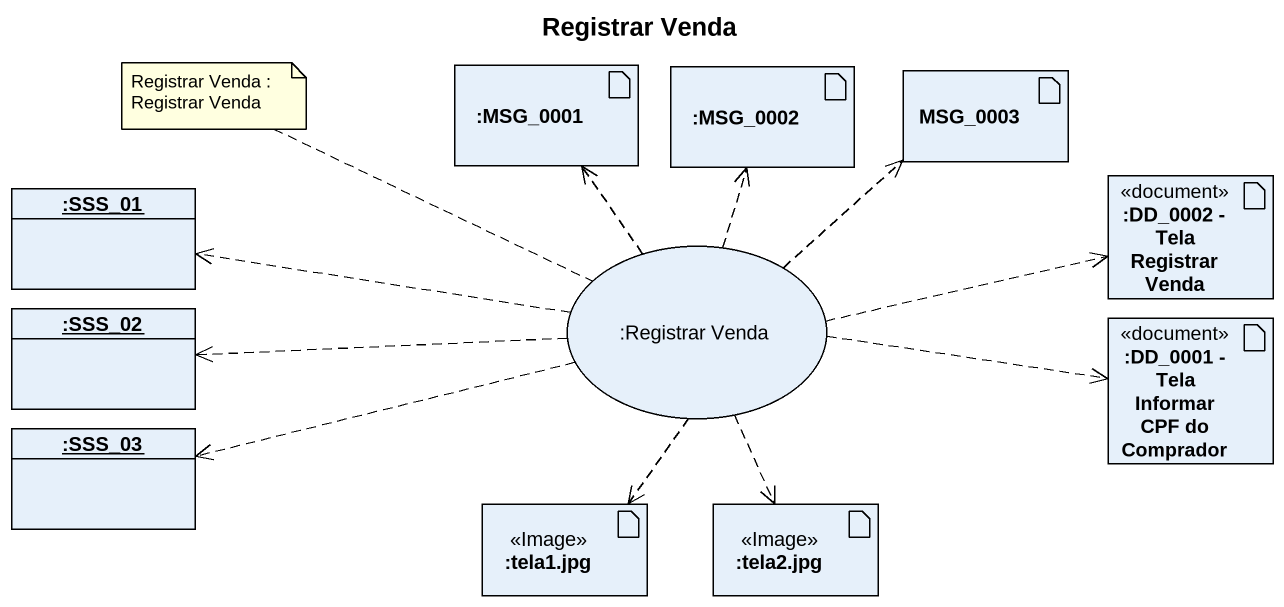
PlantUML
@startuml
title Registrar Venda
allowmixing
hide circle
hide empty members
artifact ":MSG_0001" as MSG_0001
artifact ":MSG_0002" as MSG_0002
artifact MSG_0003
object ":SSS_01" as SSS_01
artifact ":DD_0002 - Tela Registrar Venda" as DD_0002_Tela_Registrar_Venda <<document>>
object ":SSS_02" as SSS_02
usecase ":Registrar Venda" as Registrar_Venda
artifact ":DD_0001 - Tela Informar CPF do Comprador" as DD_0001_Tela_Informar_CPF <<document>>
object ":SSS_03" as SSS_03
artifact ":tela1.jpg" as tela1_jpg <<Image>>
artifact ":tela2.jpg" as tela2_jpg <<Image>>
Registrar_Venda .up.> MSG_0001
Registrar_Venda .up.> MSG_0002
Registrar_Venda .up.> MSG_0003
Registrar_Venda .left.> SSS_01
Registrar_Venda .right.> DD_0002_Tela_Registrar_Venda
Registrar_Venda .left.> SSS_02
Registrar_Venda .right.> DD_0001_Tela_Informar_CPF
Registrar_Venda .left.> SSS_03
Registrar_Venda ..> tela1_jpg
Registrar_Venda ..> tela2_jpg
note left of Registrar_Venda : Registrar Venda : Registrar Venda
@enduml
